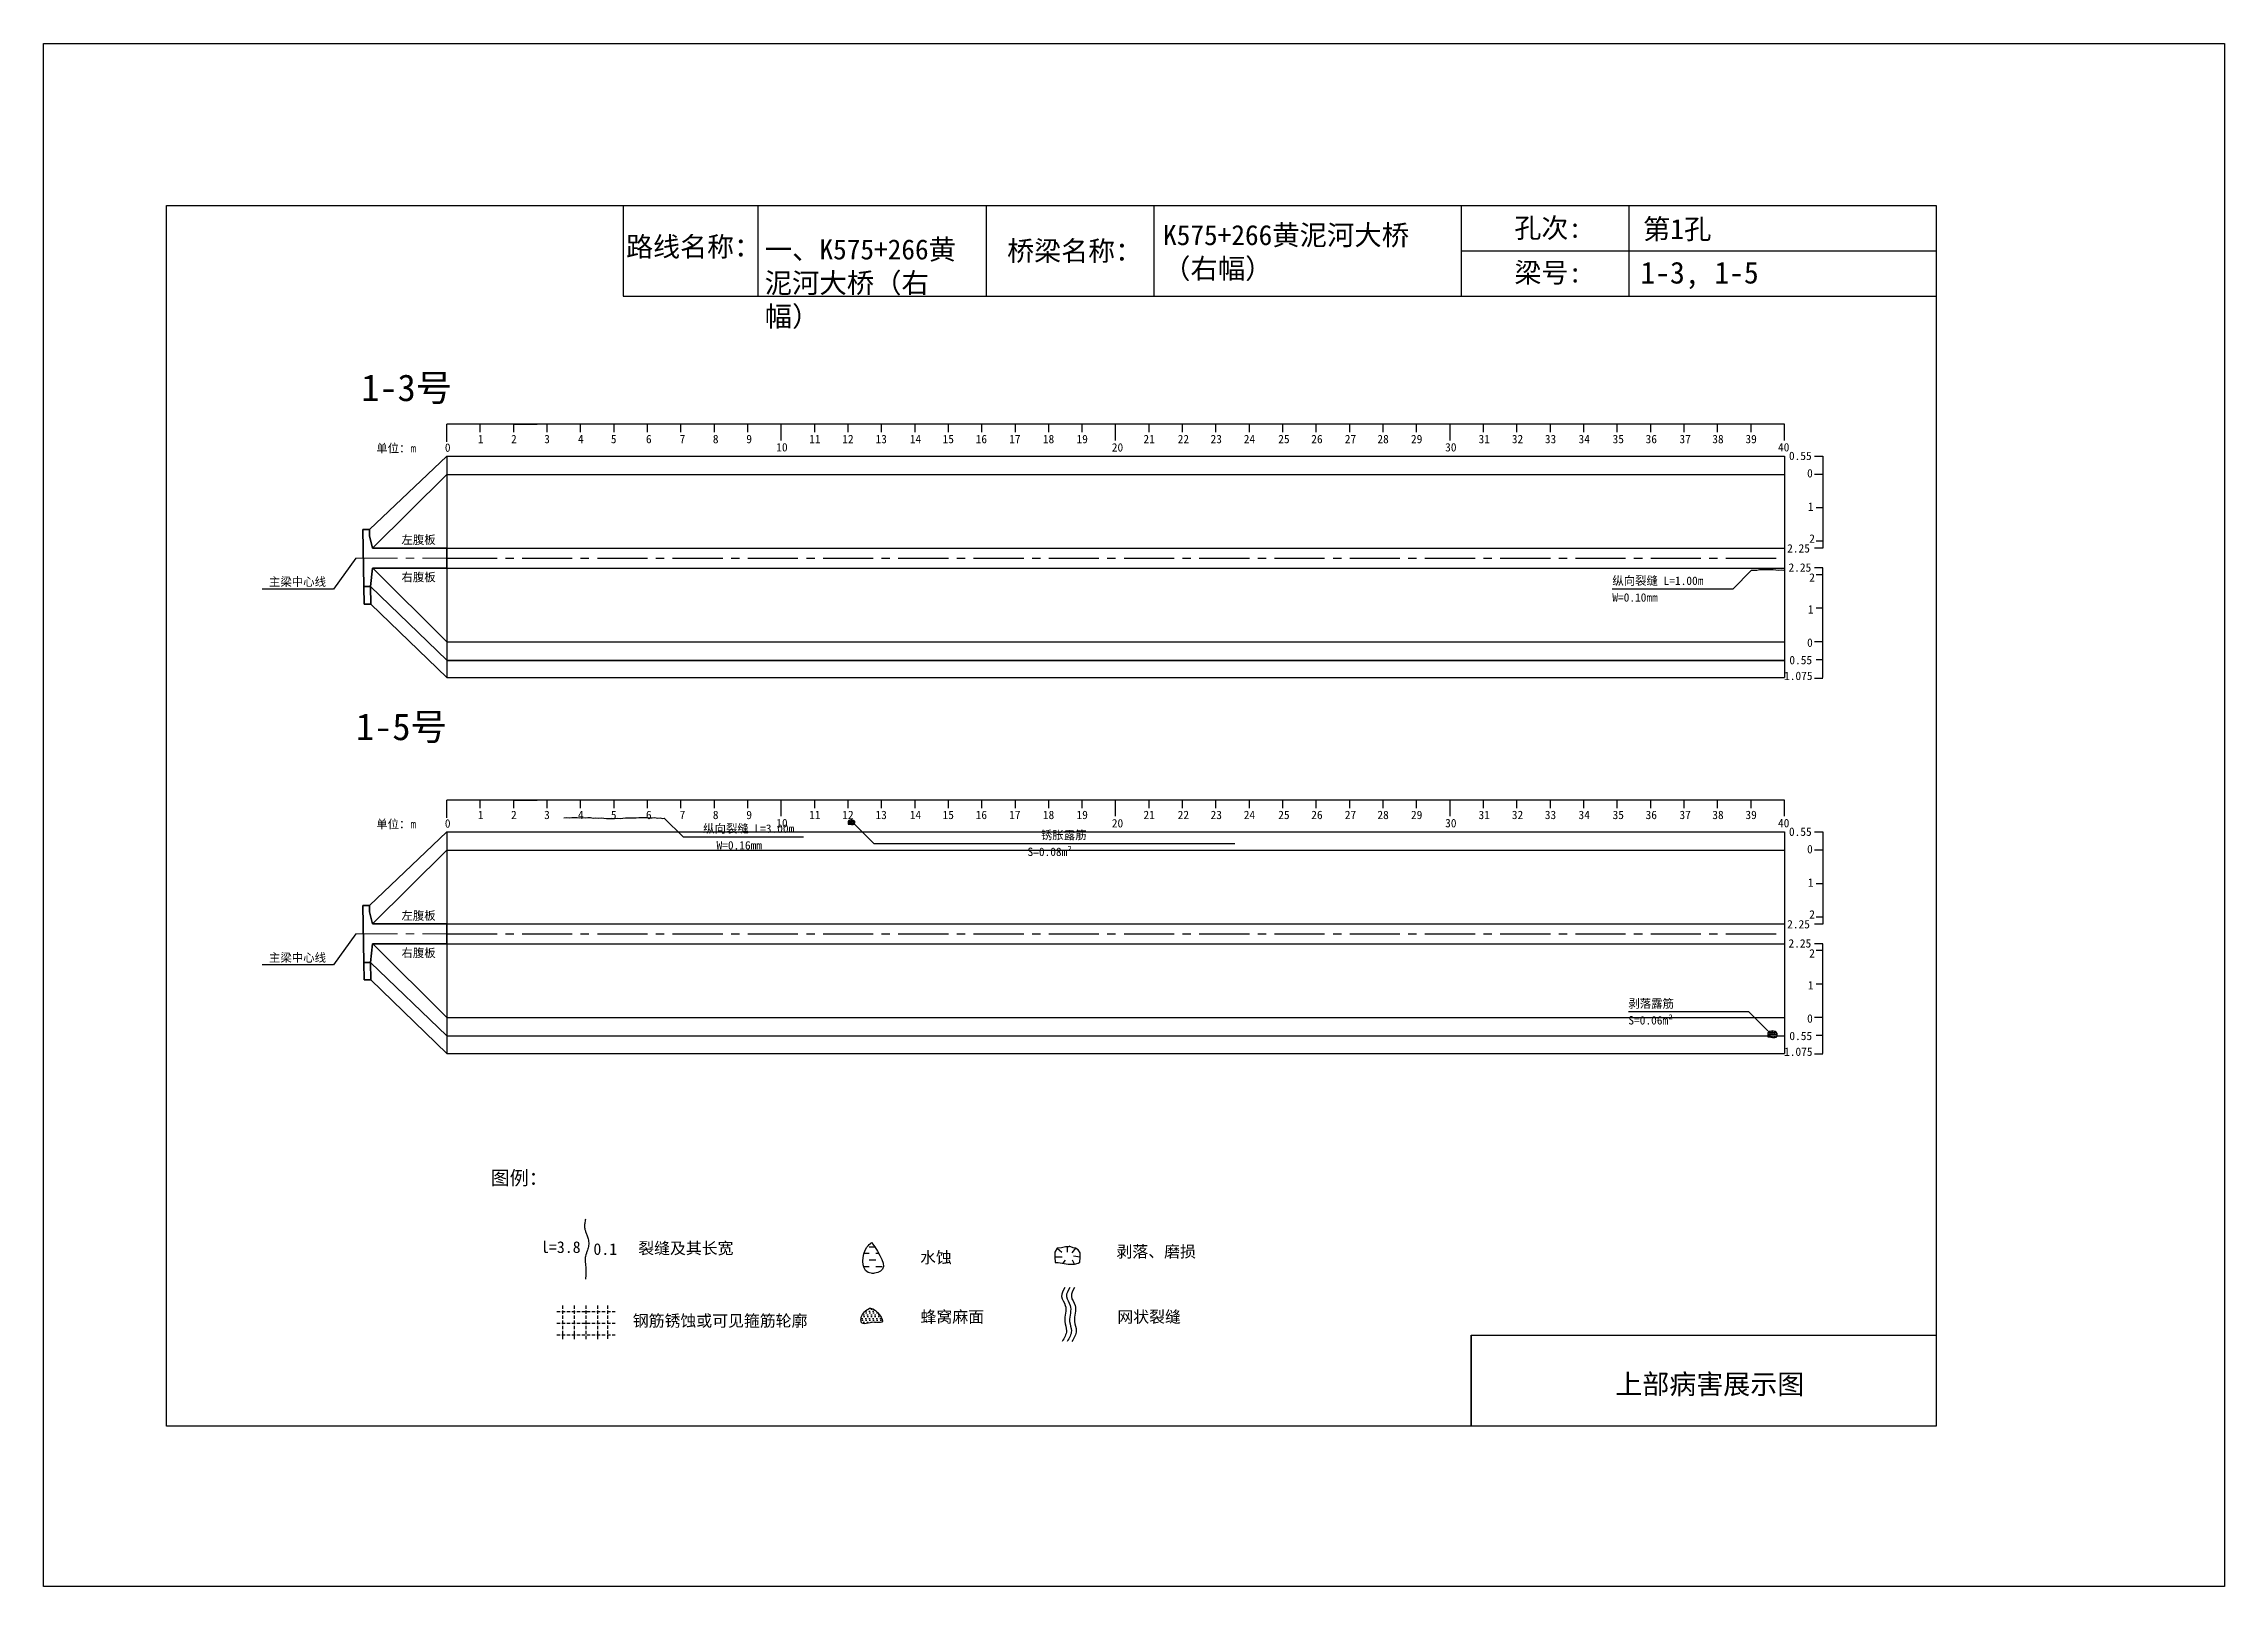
# Model space of a CAD drawing. Header units: millimetres. Extents: x -37 to 615, y -48 to 413.
import ezdxf

# ---------------------------------------------------------------- set-up
doc = ezdxf.new("R2010")
doc.units = ezdxf.units.MM
for name, pattern in [('CENTER', [2, 1.25, -0.25, 0.25, -0.25]), ('CENTER2', [1.125, 0.75, -0.125, 0.125, -0.125]), ('DASHED', [0.75, 0.5, -0.25])]:
    doc.linetypes.add(name, pattern=pattern)
for name, color, linetype in [('加固措施', 7, 'Continuous'), ('图层1', 7, 'Continuous'), ('病害', 5, 'Continuous'), ('轮廓', 3, 'Continuous')]:
    doc.layers.add(name, color=color, linetype=linetype)
doc.layers.add('虚线', color=7, linetype='Continuous', lineweight=30)
doc.styles.get("Standard").update_dxf_attribs({"font": ''})
doc.styles.add('汉字', font='')
doc.styles.get('Standard').set_extended_font_data('SimSun')
doc.styles.get('汉字').set_extended_font_data('SimSun')
pattern_1 = [(0, (-3997.7199, -288.9294), (0.55266586, 1.10533173), [0, -1.10533173])]
pattern_2 = [(0, (-6886.571, -700.7115), (0.55266586, 1.10533173), [0, -1.10533173])]
pattern_3 = [(0, (-3576.1421, -199.0757), (1.9895971, 1.9895971), [1.9895971, -1.9895971])]

# ---------------------------------------------------------------- blocks, each defined once
blk = doc.blocks.new('adfsd')
at = {"lineweight": -2, "ltscale": 0.5}
for p, q in [((1140.897, -3083.694), (1140.936, -3083.729)), ((1140.983, -3083.682), (1140.981, -3083.729)), ((1141.053, -3083.694), (1141.022, -3083.735)), ((1140.876, -3083.768), (1140.94, -3083.769)), ((1140.948, -3083.824), (1140.969, -3083.796)), ((1141.045, -3083.83), (1141.028, -3083.796)), ((1141.094, -3083.772), (1141.036, -3083.763))]:
    blk.add_line(p, q, dxfattribs=at)
blk.add_lwpolyline([(1141, -3083.682), (1140.967, -3083.682), (1140.934, -3083.69), (1140.897, -3083.694), (1140.876, -3083.727), (1140.876, -3083.768), (1140.88, -3083.818), (1140.905, -3083.818), (1140.991, -3083.83), (1141.045, -3083.83), (1141.078, -3083.822), (1141.09, -3083.814), (1141.094, -3083.772), (1141.094, -3083.735), (1141.078, -3083.707), (1141.053, -3083.694), (1141.033, -3083.69), (1141, -3083.678)], dxfattribs=at)
blk = doc.blocks.new('chi')
at = {"color": 0}
for p, q in [((1147.409, -3079.329), (1147.409, -3078.8)), ((1187.409, -3078.8), (1147.409, -3078.8)), ((1148.409, -3079.041), (1148.409, -3078.8)), ((1149.409, -3079.041), (1149.409, -3078.8)), ((1149.409, -3078.8), (1150.109, -3078.8)), ((1150.409, -3079.041), (1150.409, -3078.8)), ((1151.409, -3079.041), (1151.409, -3078.8)), ((1152.409, -3079.041), (1152.409, -3078.8)), ((1153.409, -3079.041), (1153.409, -3078.8)), ((1154.409, -3079.041), (1154.409, -3078.8)), ((1155.409, -3079.041), (1155.409, -3078.8)), ((1156.409, -3079.041), (1156.409, -3078.8)), ((1157.409, -3079.283), (1157.409, -3078.8)), ((1158.409, -3079.041), (1158.409, -3078.8)), ((1159.409, -3079.041), (1159.409, -3078.8)), ((1160.409, -3079.041), (1160.409, -3078.8)), ((1161.409, -3079.041), (1161.409, -3078.8)), ((1162.409, -3079.041), (1162.409, -3078.8)), ((1163.409, -3079.041), (1163.409, -3078.8)), ((1164.409, -3079.041), (1164.409, -3078.8)), ((1165.409, -3079.041), (1165.409, -3078.8)), ((1166.409, -3079.041), (1166.409, -3078.8)), ((1167.409, -3079.283), (1167.409, -3078.8)), ((1168.409, -3079.041), (1168.409, -3078.8)), ((1169.409, -3079.041), (1169.409, -3078.8)), ((1170.409, -3079.041), (1170.409, -3078.8)), ((1171.409, -3079.041), (1171.409, -3078.8)), ((1172.409, -3079.041), (1172.409, -3078.8)), ((1173.409, -3079.041), (1173.409, -3078.8)), ((1174.409, -3079.041), (1174.409, -3078.8)), ((1175.409, -3079.041), (1175.409, -3078.8)), ((1176.409, -3079.041), (1176.409, -3078.8)), ((1177.409, -3079.283), (1177.409, -3078.8)), ((1178.409, -3079.041), (1178.409, -3078.8)), ((1179.409, -3079.041), (1179.409, -3078.8)), ((1180.409, -3079.041), (1180.409, -3078.8)), ((1181.409, -3079.041), (1181.409, -3078.8)), ((1182.409, -3079.041), (1182.409, -3078.8)), ((1183.409, -3079.041), (1183.409, -3078.8)), ((1184.409, -3079.041), (1184.409, -3078.8)), ((1185.409, -3079.041), (1185.409, -3078.8)), ((1186.409, -3079.041), (1186.409, -3078.8)), ((1187.409, -3079.283), (1187.409, -3078.8))]:
    blk.add_line(p, q, dxfattribs=at)
for s, p in [('0', (1147.349, -3079.623)), ('1', (1148.339, -3079.368)), ('2', (1149.328, -3079.368)), ('3', (1150.319, -3079.368)), ('4', (1151.329, -3079.368)), ('5', (1152.313, -3079.368)), ('6', (1153.363, -3079.368)), ('7', (1154.37, -3079.368)), ('8', (1155.363, -3079.368)), ('9', (1156.363, -3079.368)), ('10', (1157.259, -3079.613)), ('11', (1158.242, -3079.368)), ('12', (1159.233, -3079.368)), ('13', (1160.227, -3079.368)), ('14', (1161.252, -3079.368)), ('15', (1162.233, -3079.368)), ('16', (1163.223, -3079.368)), ('17', (1164.224, -3079.368)), ('18', (1165.232, -3079.368)), ('19', (1166.238, -3079.368)), ('20', (1167.294, -3079.617)), ('21', (1168.24, -3079.368)), ('22', (1169.264, -3079.368)), ('23', (1170.247, -3079.368)), ('24', (1171.24, -3079.368)), ('25', (1172.271, -3079.368)), ('26', (1173.258, -3079.368)), ('27', (1174.261, -3079.368)), ('28', (1175.236, -3079.368)), ('29', (1176.24, -3079.368)), ('30', (1177.262, -3079.613)), ('31', (1178.261, -3079.368)), ('32', (1179.256, -3079.368)), ('33', (1180.243, -3079.368)), ('34', (1181.251, -3079.368)), ('35', (1182.269, -3079.368)), ('36', (1183.256, -3079.368)), ('37', (1184.269, -3079.368)), ('38', (1185.251, -3079.368)), ('39', (1186.242, -3079.368)), ('40', (1187.216, -3079.613))]:
    blk.add_text(s, height=0.25).set_placement(p)
blk = doc.blocks.new('kopp')
at = {"color": 0}
for p, q in [((1188.308, -3078.25), (1188.558, -3078.25)), ((1188.558, -3078.25), (1188.558, -3078.8)), ((1188.558, -3078.8), (1188.308, -3078.8)), ((1188.558, -3078.8), (1188.558, -3079.8)), ((1188.558, -3079.8), (1188.358, -3079.8)), ((1188.558, -3079.8), (1188.558, -3079.8)), ((1188.558, -3079.8), (1188.558, -3080.8)), ((1188.558, -3081.009), (1188.308, -3081.009)), ((1188.558, -3080.8), (1188.358, -3080.8)), ((1188.558, -3080.8), (1188.558, -3081.009)), ((1188.558, -3081.592), (1188.308, -3081.592)), ((1188.558, -3081.8), (1188.358, -3081.8)), ((1188.558, -3081.8), (1188.558, -3081.592)), ((1188.558, -3082.8), (1188.558, -3081.8)), ((1188.558, -3082.8), (1188.358, -3082.8)), ((1188.558, -3083.8), (1188.558, -3082.8)), ((1188.558, -3082.8), (1188.558, -3082.8)), ((1188.558, -3083.8), (1188.308, -3083.8)), ((1188.558, -3084.875), (1188.558, -3083.8)), ((1188.558, -3084.338), (1188.358, -3084.338)), ((1188.308, -3084.888), (1188.558, -3084.888))]:
    blk.add_line(p, q, dxfattribs=at)
for s, p in [('0.55', (1187.543, -3078.37)), ('0', (1188.086, -3078.891)), ('1', (1188.109, -3079.89)), ('2', (1188.15, -3080.842)), ('2.25', (1187.49, -3081.135)), ('2.25', (1187.53, -3081.708)), ('2', (1188.15, -3082.006)), ('1', (1188.109, -3082.959)), ('0', (1188.086, -3083.954)), ('0.55', (1187.556, -3084.474)), ('1.075', (1187.398, -3084.946))]:
    blk.add_text(s, height=0.25).set_placement(p)

msp = doc.modelspace()

# ---------------------------------------------------------------- hatches: boundary and pattern name
at = {"layer": '加固措施', "lineweight": -2}
h = msp.add_hatch(dxfattribs=at)
h.set_pattern_fill('DASH', color=256, scale=0.626645)
h.set_pattern_definition(pattern_3)
edge = h.paths.add_edge_path()
edge.add_spline(control_points=[(210.85, 54.88), (210.36, 54.45), (208.03, 52.39), (207.41, 44.9), (216.74, 46.23), (213.29, 51.3), (210.85, 54.88)], knot_values=[0, 0, 0, 0, 3.237042, 15.187225, 21.182779, 35.601669, 35.601669, 35.601669, 35.601669], degree=3, periodic=0)
h = msp.add_hatch(dxfattribs=at)
h.set_pattern_fill('DASH', color=256, scale=0.626645)
h.set_pattern_definition(pattern_3)
edge = h.paths.add_edge_path()
edge.add_spline(control_points=[(210.85, 54.88), (210.36, 54.45), (208.03, 52.39), (207.41, 44.9), (216.74, 46.23), (213.29, 51.3), (210.85, 54.88)], knot_values=[0, 0, 0, 0, 3.237042, 15.187225, 21.182779, 35.601669, 35.601669, 35.601669, 35.601669], degree=3, periodic=0)
h = msp.add_hatch(dxfattribs=at)
h.set_pattern_fill('DOTS', scale=0.696272)
h.set_pattern_definition(pattern_1)
edge = h.paths.add_edge_path()
edge.add_spline(control_points=[(210.19, 35.22), (209.15, 34.51), (207.68, 33.49), (207.52, 29.75), (211, 31.47), (215.72, 30.12), (212.21, 35.3), (210.31, 35.22), (210.19, 35.22)], knot_values=[0, 0, 0, 0, 5.205471, 7.397577, 12.944796, 16.169923, 23.88441, 24.400432, 24.400432, 24.400432, 24.400432], degree=3, periodic=0)
h = msp.add_hatch(dxfattribs=at)
h.set_pattern_fill('DOTS', scale=0.696272)
h.set_pattern_definition(pattern_1)
edge = h.paths.add_edge_path()
edge.add_spline(control_points=[(210.19, 35.22), (209.15, 34.51), (207.68, 33.49), (207.52, 29.75), (211, 31.47), (215.72, 30.12), (212.21, 35.3), (210.31, 35.22), (210.19, 35.22)], knot_values=[0, 0, 0, 0, 5.205471, 7.397577, 12.944796, 16.169923, 23.88441, 24.400432, 24.400432, 24.400432, 24.400432], degree=3, periodic=0)
at = {"layer": '病害', "lineweight": -2}
h = msp.add_hatch(dxfattribs=at)
h.set_pattern_fill('DOTS', color=4, scale=0.696272, style=0)
h.set_pattern_definition(pattern_2)
edge = h.paths.add_edge_path()
edge.add_spline(control_points=[(210.19, 35.22), (209.15, 34.51), (207.68, 33.49), (207.52, 29.75), (211, 31.47), (215.72, 30.12), (212.21, 35.3), (210.31, 35.22), (210.19, 35.22)], knot_values=[0, 0, 0, 0, 1.041094, 1.479515, 2.588959, 3.233985, 4.776882, 4.880086, 4.880086, 4.880086, 4.880086], degree=3, periodic=0)
h = msp.add_hatch(dxfattribs=at)
h.set_pattern_fill('DOTS', color=4, scale=0.696272, style=0)
h.set_pattern_definition(pattern_2)
edge = h.paths.add_edge_path()
edge.add_spline(control_points=[(210.19, 35.22), (209.15, 34.51), (207.68, 33.49), (207.52, 29.75), (211, 31.47), (215.72, 30.12), (212.21, 35.3), (210.31, 35.22), (210.19, 35.22)], knot_values=[0, 0, 0, 0, 1.041094, 1.479515, 2.588959, 3.233985, 4.776882, 4.880086, 4.880086, 4.880086, 4.880086], degree=3, periodic=0)

# ---------------------------------------------------------------- linework, layer by layer
at = {"color": 0, "linetype": 'ByBlock'}
for p, q in [((0, 364.85), (529.17, 364.85)), ((0, 0), (0, 364.85)), ((136.5, 364.85), (136.5, 337.72)), ((245.1, 364.85), (245.1, 337.72)), ((387.13, 364.85), (387.13, 337.72)), ((437.29, 364.79), (437.29, 337.66)), ((529.17, 364.85), (529.17, 0)), ((136.5, 337.72), (529.17, 337.72)), ((390.12, 0), (390.12, 27.12)), ((390.12, 27.12), (529.17, 27.12)), ((529.17, 0), (0, 0))]:
    msp.add_line(p, q, dxfattribs=at)
at = {"color": 0}
for p, q in [((60.65, 267.93), (83.82, 289.93)), ((83.82, 289.93), (83.82, 223.68)), ((83.82, 289.93), (483.82, 289.93)), ((483.82, 289.93), (483.82, 223.68)), ((61.57, 262.43), (83.82, 284.43)), ((83.82, 262.43), (483.82, 262.43)), ((483.82, 262.43), (483.82, 259.43)), ((56.57, 259.43), (49.96, 250.17)), ((61.64, 256.43), (83.82, 234.43)), ((83.82, 256.43), (483.82, 256.43)), ((49.96, 250.17), (28.63, 250.17)), ((60.99, 250.93), (83.82, 228.93)), ((61.09, 245.68), (83.82, 223.68)), ((83.82, 234.43), (483.82, 234.43)), ((83.82, 228.93), (483.82, 228.93)), ((83.82, 228.81), (483.82, 228.81)), ((83.82, 223.68), (483.82, 223.68)), ((60.65, 155.59), (83.82, 177.59)), ((83.82, 177.59), (83.82, 111.34)), ((83.82, 177.59), (483.82, 177.59)), ((483.82, 177.59), (483.82, 111.34)), ((61.57, 150.08), (83.82, 172.09)), ((83.82, 172.09), (483.82, 172.09)), ((83.82, 150.09), (483.82, 150.09)), ((483.82, 150.09), (483.82, 147.09)), ((56.57, 147.09), (49.96, 137.83)), ((61.64, 144.09), (83.82, 122.09)), ((83.82, 144.09), (483.82, 144.09)), ((49.96, 137.83), (28.63, 137.83)), ((60.99, 138.59), (83.82, 116.59)), ((61.09, 133.34), (83.82, 111.34)), ((83.82, 122.09), (483.82, 122.09)), ((83.82, 116.59), (483.82, 116.59)), ((83.82, 111.34), (483.82, 111.34))]:
    msp.add_line(p, q, dxfattribs=at)
msp.add_line((83.82, 284.43), (483.82, 284.43))
at = {"color": 1, "linetype": 'CENTER2', "ltscale": 20}
for p, q in [((83.82, 259.43), (483.82, 259.43)), ((83.82, 147.09), (483.82, 147.09))]:
    msp.add_line(p, q, dxfattribs=at)
at = {"color": 1, "linetype": 'DASHED'}
for p, q in [((203.8, 180.83), (205.8, 180.83)), ((203.8, 180.48), (205.8, 180.48)), ((203.8, 180.13), (205.8, 180.13)), ((204.3, 179.78), (204.3, 181.18)), ((204.8, 179.78), (204.8, 181.18)), ((205.3, 179.78), (205.3, 181.18)), ((478.8, 117.62), (481.59, 117.62)), ((479.5, 116.16), (479.5, 118.11)), ((480.19, 116.16), (480.19, 118.11)), ((480.89, 116.16), (480.89, 118.11)), ((478.8, 117.13), (481.59, 117.13)), ((478.8, 116.65), (481.59, 116.65))]:
    msp.add_line(p, q, dxfattribs=at)
at = {"color": 7}
for p, q in [((203.8, 180.35), (204.39, 180.34)), ((203.99, 181.03), (204.35, 180.71)), ((204.46, 179.84), (204.65, 180.1)), ((204.78, 181.14), (204.76, 180.71)), ((205.42, 181.03), (205.14, 180.66)), ((205.35, 179.78), (205.19, 180.1)), ((205.8, 180.31), (205.27, 180.4)), ((479.06, 117.9), (479.57, 117.46)), ((480.17, 118.06), (480.14, 117.46)), ((481.06, 117.9), (480.66, 117.38)), ((478.8, 116.95), (479.62, 116.94)), ((479.72, 116.24), (479.99, 116.6)), ((480.96, 116.16), (480.74, 116.6)), ((481.59, 116.9), (480.84, 117.02))]:
    msp.add_line(p, q, dxfattribs=at)
at = {"color": 1, "linetype": 'DASHED', "ltscale": 2}
for p, q in [((116.71, 34.25), (134.11, 34.25)), ((116.71, 34.25), (134.11, 34.25)), ((118.45, 35.99), (118.45, 25.55)), ((118.45, 35.99), (118.45, 25.55)), ((121.93, 35.99), (121.93, 25.55)), ((121.93, 35.99), (121.93, 25.55)), ((125.41, 35.99), (125.41, 25.55)), ((125.41, 35.99), (125.41, 25.55)), ((128.89, 35.99), (128.89, 25.55)), ((128.89, 35.99), (128.89, 25.55)), ((131.87, 36.02), (131.87, 25.57)), ((131.87, 36.02), (131.87, 25.57)), ((116.71, 30.77), (134.11, 30.77)), ((116.71, 30.77), (134.11, 30.77)), ((116.71, 27.29), (134.11, 27.29)), ((116.71, 27.29), (134.11, 27.29))]:
    msp.add_line(p, q, dxfattribs=at)
at = {"color": 3, "linetype": 'ByBlock'}
msp.add_lwpolyline([(-36.77, 413.19), (615.38, 413.19), (615.38, -47.93), (-36.77, -47.93)], close=True, dxfattribs=at)
at = {"color": 7}
for points in [[(474, 255.81), (468.34, 250.15), (432.34, 250.15)], [(474, 255.77), (474.8, 255.8), (475.6, 255.8), (476.4, 256.01), (477.2, 256), (478, 255.97), (478.8, 256.05), (479.6, 256.05), (480.4, 255.97), (481.2, 255.86), (482, 255.78), (482.8, 255.89), (483.6, 255.79), (484, 255.81)], [(118.8, 181.76), (119.6, 181.85), (120.4, 181.74), (121.2, 181.85), (122, 181.89), (122.8, 181.87), (123.6, 181.8), (124.4, 181.84), (125.2, 181.82), (126, 181.87), (126.8, 181.87), (127.6, 181.73), (128.4, 181.76), (129.2, 181.64), (130, 181.74), (130.8, 181.68), (131.6, 181.6), (132.4, 181.57), (133.2, 181.54), (134, 181.55), (134.8, 181.7), (135.6, 181.62), (136.4, 181.67), (137.2, 181.81), (138, 181.78), (138.8, 181.79), (139.6, 181.8), (140.4, 181.79), (141.2, 181.84), (142, 181.93), (142.8, 181.9), (143.6, 181.92), (144.4, 181.79), (145.2, 181.83), (146, 181.87), (146.8, 181.73), (147.6, 181.74), (148.4, 181.59), (148.8, 181.73)], [(148.8, 181.73), (154.46, 176.07), (190.46, 176.07)], [(204.93, 181.14), (204.63, 181.14), (204.33, 181.07), (203.99, 181.03), (203.8, 180.73), (203.8, 180.35), (203.84, 179.9), (204.06, 179.9), (204.86, 179.78), (205.35, 179.78), (205.65, 179.86), (205.76, 179.93), (205.8, 180.31), (205.8, 180.65), (205.65, 180.92), (205.42, 181.03), (205.23, 181.07), (204.93, 181.18)], [(205.8, 179.78), (211.46, 174.13), (319.46, 174.13)], [(478.8, 118.11), (473.14, 123.76), (437.14, 123.76)], [(480.38, 118.06), (479.96, 118.06), (479.54, 117.95), (479.06, 117.9), (478.8, 117.48), (478.8, 116.95), (478.85, 116.32), (479.17, 116.32), (480.27, 116.16), (480.96, 116.16), (481.38, 116.27), (481.54, 116.37), (481.59, 116.9), (481.59, 117.37), (481.38, 117.74), (481.06, 117.9), (480.8, 117.95), (480.38, 118.11)]]:
    msp.add_lwpolyline(points, dxfattribs=at)
for points in [[(268.59, 41.36), (268.08, 40.47), (267.03, 38.67), (269.71, 35.55), (267.97, 31.9), (269.63, 28.26), (268.46, 26.35), (267.82, 25.31)], [(268.59, 41.36), (268.08, 40.47), (267.03, 38.67), (269.71, 35.55), (267.97, 31.9), (269.63, 28.26), (268.46, 26.35), (267.82, 25.31)], [(270.07, 41.36), (269.55, 40.47), (268.51, 38.67), (271.18, 35.55), (269.44, 31.9), (271.1, 28.26), (269.94, 26.35), (269.3, 25.31)], [(270.07, 41.36), (269.55, 40.47), (268.51, 38.67), (271.18, 35.55), (269.44, 31.9), (271.1, 28.26), (269.94, 26.35), (269.3, 25.31)], [(271.52, 41.36), (271, 40.47), (269.96, 38.67), (272.63, 35.55), (270.89, 31.9), (272.55, 28.26), (271.39, 26.35), (270.75, 25.31)], [(271.52, 41.36), (271, 40.47), (269.96, 38.67), (272.63, 35.55), (270.89, 31.9), (272.55, 28.26), (271.39, 26.35), (270.75, 25.31)]]:
    msp.add_open_spline(points, degree=3, knots=[0, 0, 0, 0, 2.808133, 5.677796, 10.461234, 13.324406, 16.732801, 16.732801, 16.732801, 16.732801])
at = {"lineweight": -2}
msp.add_open_spline([(210.19, 35.22), (209.15, 34.51), (207.68, 33.49), (207.52, 29.75), (211, 31.47), (215.72, 30.12), (212.21, 35.3), (210.31, 35.22), (210.19, 35.22)], degree=3, knots=[0, 0, 0, 0, 3.624423, 5.150725, 9.013098, 11.258664, 16.630045, 16.989336, 16.989336, 16.989336, 16.989336], dxfattribs=at)
msp.add_open_spline([(210.19, 35.22), (209.15, 34.51), (207.68, 33.49), (207.52, 29.75), (211, 31.47), (215.72, 30.12), (212.21, 35.3), (210.31, 35.22), (210.19, 35.22)], degree=3, knots=[0, 0, 0, 0, 3.624423, 5.150725, 9.013098, 11.258664, 16.630045, 16.989336, 16.989336, 16.989336, 16.989336], dxfattribs=at)
at = {"layer": '加固措施', "lineweight": -2}
msp.add_open_spline([(210.85, 54.88), (210.36, 54.45), (208.03, 52.39), (207.41, 44.9), (216.74, 46.23), (213.29, 51.3), (210.85, 54.88)], degree=3, knots=[0, 0, 0, 0, 2.028466, 9.51698, 13.274057, 22.309569, 22.309569, 22.309569, 22.309569], dxfattribs=at)
msp.add_open_spline([(210.85, 54.88), (210.36, 54.45), (208.03, 52.39), (207.41, 44.9), (216.74, 46.23), (213.29, 51.3), (210.85, 54.88)], degree=3, knots=[0, 0, 0, 0, 2.028466, 9.51698, 13.274057, 22.309569, 22.309569, 22.309569, 22.309569], dxfattribs=at)
at = {"layer": '图层1', "lineweight": -2}
msp.add_open_spline([(125.25, 61.82), (125.22, 61.61), (125.18, 61.39), (125.07, 60.75), (125.02, 60.35), (124.99, 59.78), (125, 59.6), (125.02, 59.31), (125.03, 59.21), (125.06, 59), (125.09, 58.89), (125.19, 58.51), (125.29, 58.21), (125.54, 57.57), (125.69, 57.22), (125.96, 56.46), (126.09, 56.04), (126.21, 55.34), (126.24, 55.06), (126.25, 54.51), (126.23, 54.25), (126.16, 53.74), (126.11, 53.5), (126, 53.03), (125.93, 52.81), (125.76, 52.25), (125.64, 51.93), (125.45, 51.33), (125.36, 51.04), (125.27, 50.66), (125.24, 50.54), (125.21, 50.32), (125.2, 50.23), (125.18, 50.03), (125.17, 49.92), (125.17, 49.54), (125.18, 49.25), (125.23, 48.62), (125.27, 48.29), (125.33, 47.7), (125.35, 47.46), (125.38, 47), (125.39, 46.78), (125.4, 46.36), (125.4, 46.16), (125.39, 45.54), (125.37, 45.14), (125.32, 44.45), (125.3, 44.15), (125.27, 43.85)], degree=3, knots=[0, 0, 0, 0, 0.93103, 0.93103, 2.904338, 2.904338, 3.933552, 3.933552, 4.598026, 4.598026, 5.2625, 5.2625, 6.799065, 6.799065, 8.335629, 8.335629, 9.872194, 9.872194, 10.744529, 10.744529, 11.616864, 11.616864, 12.4892, 12.4892, 13.361535, 13.361535, 14.755665, 14.755665, 16.149795, 16.149795, 16.835641, 16.835641, 17.410365, 17.410365, 17.98509, 17.98509, 19.45733, 19.45733, 20.929571, 20.929571, 21.910052, 21.910052, 22.722819, 22.722819, 23.535585, 23.535585, 25.161117, 25.161117, 26.428502, 26.428502, 26.428502, 26.428502], dxfattribs=at)
msp.add_open_spline([(125.25, 61.82), (125.22, 61.61), (125.18, 61.39), (125.07, 60.75), (125.02, 60.35), (124.99, 59.78), (125, 59.6), (125.02, 59.31), (125.03, 59.21), (125.06, 59), (125.09, 58.89), (125.19, 58.51), (125.29, 58.21), (125.54, 57.57), (125.69, 57.22), (125.96, 56.46), (126.09, 56.04), (126.21, 55.34), (126.24, 55.06), (126.25, 54.51), (126.23, 54.25), (126.16, 53.74), (126.11, 53.5), (126, 53.03), (125.93, 52.81), (125.76, 52.25), (125.64, 51.93), (125.45, 51.33), (125.36, 51.04), (125.27, 50.66), (125.24, 50.54), (125.21, 50.32), (125.2, 50.23), (125.18, 50.03), (125.17, 49.92), (125.17, 49.54), (125.18, 49.25), (125.23, 48.62), (125.27, 48.29), (125.33, 47.7), (125.35, 47.46), (125.38, 47), (125.39, 46.78), (125.4, 46.36), (125.4, 46.16), (125.39, 45.54), (125.37, 45.14), (125.32, 44.45), (125.3, 44.15), (125.27, 43.85)], degree=3, knots=[0, 0, 0, 0, 0.93103, 0.93103, 2.904338, 2.904338, 3.933552, 3.933552, 4.598026, 4.598026, 5.2625, 5.2625, 6.799065, 6.799065, 8.335629, 8.335629, 9.872194, 9.872194, 10.744529, 10.744529, 11.616864, 11.616864, 12.4892, 12.4892, 13.361535, 13.361535, 14.755665, 14.755665, 16.149795, 16.149795, 16.835641, 16.835641, 17.410365, 17.410365, 17.98509, 17.98509, 19.45733, 19.45733, 20.929571, 20.929571, 21.910052, 21.910052, 22.722819, 22.722819, 23.535585, 23.535585, 25.161117, 25.161117, 26.428502, 26.428502, 26.428502, 26.428502], dxfattribs=at)
at = {"layer": '病害', "color": 5}
for p, q in [((136.5, 364.85), (136.5, 337.72)), ((245.1, 364.85), (245.1, 337.72)), ((387.13, 364.85), (387.13, 337.72)), ((529.17, 364.85), (529.17, 337.72)), ((136.5, 337.72), (386.58, 337.72)), ((386.58, 337.72), (529.17, 337.72)), ((390.12, 27.12), (529.17, 27.12)), ((390.12, 27.12), (390.12, 0)), ((529.17, 27.12), (529.17, 0))]:
    msp.add_line(p, q, dxfattribs=at)
at = {"layer": '病害', "color": 0}
for p, q in [((176.83, 364.85), (176.83, 337.72)), ((295.25, 364.85), (295.25, 337.72)), ((387.14, 351.23), (529.17, 351.23))]:
    msp.add_line(p, q, dxfattribs=at)
at = {"layer": '虚线', "linetype": 'CENTER', "lineweight": 18, "ltscale": 10}
for p, q in [((56.57, 259.43), (83.82, 259.43)), ((56.57, 147.09), (83.82, 147.09))]:
    msp.add_line(p, q, dxfattribs=at)
at = {"layer": '轮廓', "color": 5, "lineweight": 35}
for p, q in [((58.99, 250.93), (58.65, 267.93)), ((58.65, 267.93), (60.65, 267.93)), ((60.69, 266.05), (60.65, 267.93)), ((61.57, 262.43), (60.69, 266.05)), ((83.82, 262.43), (61.57, 262.43)), ((83.82, 256.43), (83.82, 262.43)), ((60.99, 250.93), (61.63, 256.43)), ((83.82, 256.43), (61.63, 256.43)), ((58.99, 250.93), (60.99, 250.93)), ((59.09, 245.68), (58.99, 250.93)), ((61.09, 245.68), (60.99, 250.93)), ((59.09, 245.68), (61.09, 245.68)), ((58.99, 138.59), (58.65, 155.59)), ((58.65, 155.59), (60.65, 155.59)), ((60.69, 153.71), (60.65, 155.59)), ((61.57, 150.08), (60.69, 153.71)), ((83.82, 150.08), (61.57, 150.08)), ((83.82, 144.08), (83.82, 150.08)), ((60.99, 138.59), (61.63, 144.09)), ((83.82, 144.09), (61.63, 144.09)), ((58.99, 138.59), (60.99, 138.59)), ((59.09, 133.34), (58.99, 138.59)), ((61.09, 133.34), (60.99, 138.59)), ((59.09, 133.34), (61.09, 133.34))]:
    msp.add_line(p, q, dxfattribs=at)

# ---------------------------------------------------------------- block references
at = {"color": 0}
for name, p, xscale, yscale, zscale in [('chi', (-11390.27, 31087.43), 9.999999999994273, 9.999999999994273, 9.999999999994273), ('kopp', (-11390.27, 31072.43), 9.999999999994273, 9.999999999994273, 9.999999999994273), ('chi', (-11390.27, 30975.09), 9.999999999994273, 9.999999999994273, 9.999999999994273), ('kopp', (-11390.27, 30960.09), 9.999999999994273, 9.999999999994273, 9.999999999994273), ('adfsd', (-39452.38, 107407.64), 34.81359766870787, 34.81359766870787, 34.81359766870787), ('adfsd', (-39452.38, 107407.64), 34.81359766870787, 34.81359766870787, 34.81359766870787)]:
    msp.add_blockref(name, p, dxfattribs=dict(at, xscale=xscale, yscale=yscale, zscale=zscale))

# ---------------------------------------------------------------- texts
for s, p in [('单位：m', (62.7, 290.99)), ('左腹板', (70.24, 263.64)), ('右腹板', (70.24, 252.47)), ('主梁中心线', (30.63, 251.08)), ('单位：m', (62.7, 178.65)), ('左腹板', (70.24, 151.3)), ('主梁中心线', (30.63, 138.73)), ('右腹板', (70.24, 140.13))]:
    msp.add_text(s, height=2.5).set_placement(p)
at = {"color": 7}
for s, p in [('W=0.10mm', (432.34, 246.4)), ('纵向裂缝 L=1.00m', (432.34, 251.4)), ('纵向裂缝 L=3.00m', (160.46, 177.32)), ('锈胀露筋', (261.46, 175.38)), ('W=0.16mm', (164.46, 172.32)), ('S=0.08m²', (257.46, 170.38)), ('剥落露筋', (437.14, 125.01)), ('S=0.06m²', (437.14, 120.01))]:
    msp.add_text(s, height=2.5, dxfattribs=at).set_placement(p)
at = {"linetype": 'ByBlock', "attachment_point": 1, "style": '汉字'}
for s, insert, char_height, width in [('K575+266黄泥河大桥（右幅）', (298, 358.97), 6, 87.5474), ('{\\C0;第1孔}', (441.52, 360.78), 6, 77.4135), ('{\\C0;一、K575+266黄泥河大桥（右幅）}', (178.87, 354.68), 6, 62.8604), ('{\\C0;1-3, 1-5}', (440.75, 347.98), 6.5, 84.1186), ('{\\C0;1-3号}', (58.2, 314.34), 8, 49.3496), ('{\\C0;1-5号}', (56.63, 213.01), 8, 49.3496)]:
    msp.add_mtext(s, dxfattribs=dict(at, insert=insert, char_height=char_height, width=width))
at = {"layer": '图层1', "style": '汉字'}
for s, p in [('孔次:', (403.05, 355.16)), ('路线名称：', (137.42, 349.54)), ('桥梁名称：', (251.38, 348.29)), ('梁号:', (403.08, 341.8)), ('上部病害展示图', (433.23, 9.56))]:
    msp.add_text(s, height=5.918, dxfattribs=at).set_placement(p)
at = {"layer": '图层1', "lineweight": -2, "attachment_point": 1}
for s, insert, char_height in [('图例：', (96.91, 76.23), 4.178), ('图例：', (96.91, 76.23), 4.178), ('l=3.8', (111.98, 55.21), 3.481), ('l=3.8', (111.98, 55.21), 3.481), ('0.1', (127.65, 54.63), 3.481), ('0.1', (127.65, 54.63), 3.481), ('裂缝及其长宽', (141.05, 54.88), 3.481), ('裂缝及其长宽', (141.05, 54.88), 3.481), ('水蚀', (225.33, 52.14), 3.481), ('水蚀', (225.33, 52.14), 3.481), ('剥落、磨损', (284.06, 53.89), 3.481), ('剥落、磨损', (284.06, 53.89), 3.481), ('钢筋锈蚀或可见箍筋轮廓', (139.42, 33.21), 3.4814), ('钢筋锈蚀或可见箍筋轮廓', (139.42, 33.21), 3.4814), ('蜂窝麻面', (225.48, 34.38), 3.481), ('蜂窝麻面', (225.48, 34.38), 3.481), ('网状裂缝', (284.32, 34.39), 3.481), ('网状裂缝', (284.32, 34.39), 3.481)]:
    msp.add_mtext(s, dxfattribs=dict(at, insert=insert, char_height=char_height))

doc.saveas('drawing.dxf')
